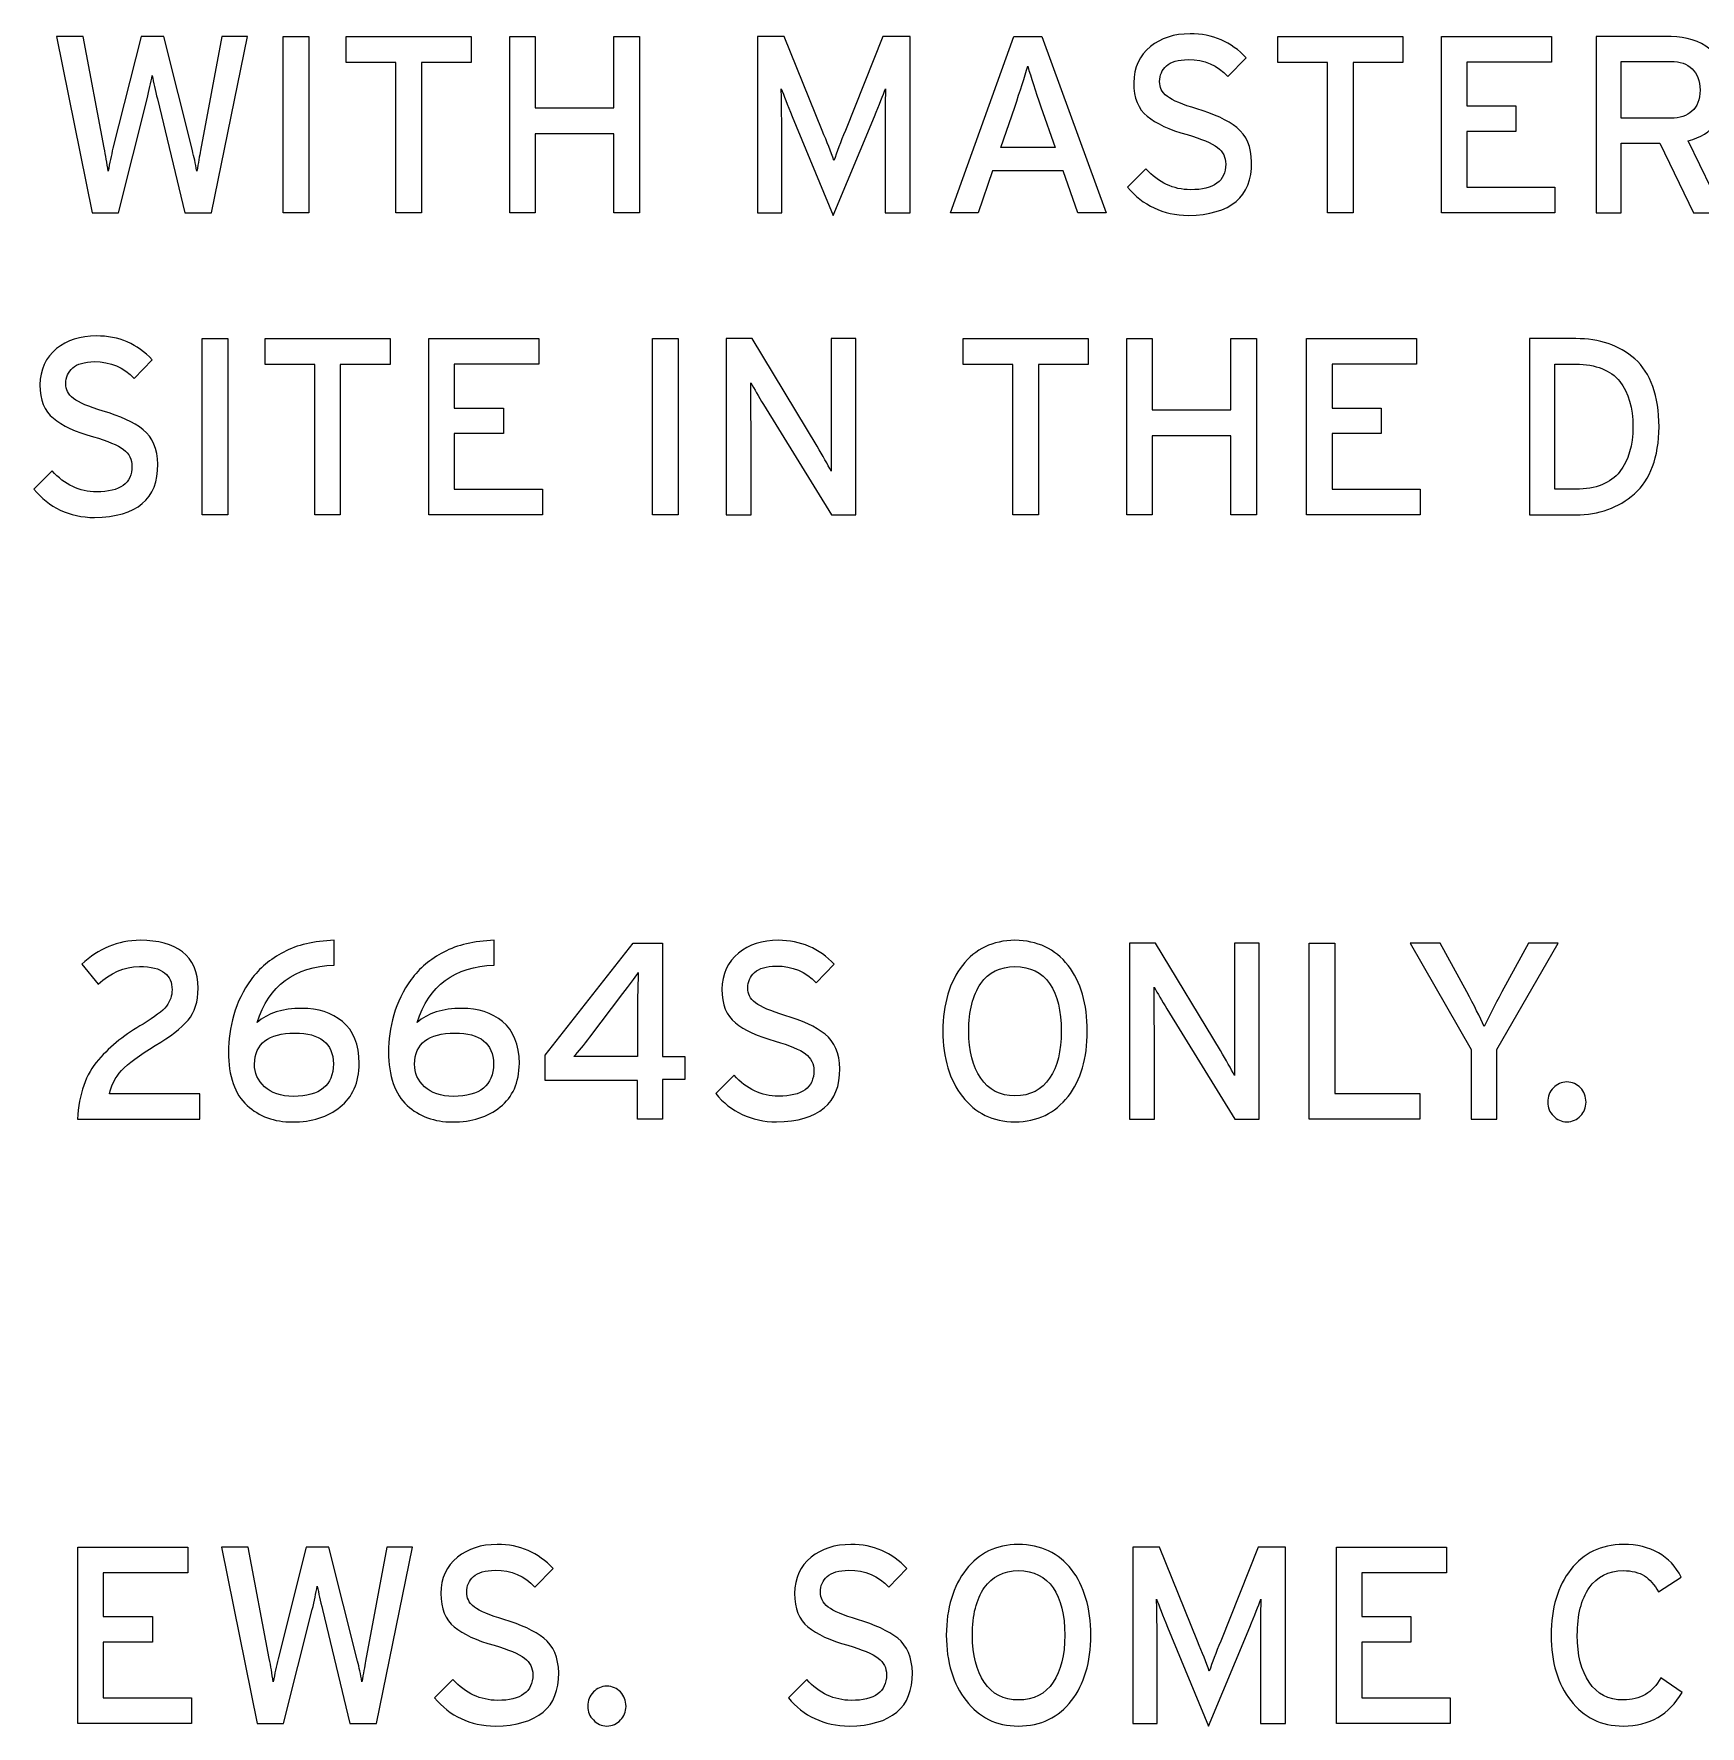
# Model space of a CAD drawing. Extents: x 0.9 to 53.1, y 0.9 to 35.1.
# Drawn here: x 6.432 to 8.914, y 26.876 to 29.397 of the extents above; entities that cross this region are included whole.
import ezdxf

# ---------------------------------------------------------------- set-up
doc = ezdxf.new("R2010")
doc.units = 0
doc.header["$MEASUREMENT"] = 0
doc.layers.add('2.0_____DWG', color=7, linetype='CONTINUOUS')

# ---------------------------------------------------------------- blocks, each defined once
blk = doc.blocks.new('BLK52')
at = {"layer": '2.0_____DWG'}
for points in [[(6.1423, 6.0777), (6.1423, 6.3402), (6.1805, 6.3402), (6.1805, 6.0777)], [(6.3482, 6.3015), (6.3482, 6.0777), (6.3102, 6.0777), (6.3102, 6.3015), (6.2361, 6.3015), (6.2361, 6.3402), (6.4224, 6.3402), (6.4224, 6.3015)], [(6.6347, 6.0777), (6.6347, 6.1954), (6.5177, 6.1954), (6.5177, 6.0777), (6.4797, 6.0777), (6.4797, 6.3402), (6.5177, 6.3402), (6.5177, 6.2341), (6.6347, 6.2341), (6.6347, 6.3402), (6.6728, 6.3402), (6.6728, 6.0777)], [(7.3259, 6.0777), (7.3039, 6.1401), (7.1988, 6.1401), (7.1771, 6.0777), (7.1362, 6.0777), (7.2306, 6.3402), (7.2723, 6.3402), (7.368, 6.0777)], [(7.7355, 6.3015), (7.7355, 6.0777), (7.6976, 6.0777), (7.6976, 6.3015), (7.6235, 6.3015), (7.6235, 6.3402), (7.8098, 6.3402), (7.8098, 6.3015)], [(7.8671, 6.0777), (7.8671, 6.3402), (8.0309, 6.3402), (8.0309, 6.3022), (7.9051, 6.3022), (7.9051, 6.2368), (7.9781, 6.2368), (7.9781, 6.1988), (7.9051, 6.1988), (7.9051, 6.1157), (8.0363, 6.1157), (8.0363, 6.0777)], [(6.0216, 5.6278), (6.0216, 5.8902), (6.0598, 5.8902), (6.0598, 5.6278)], [(6.2273, 5.8516), (6.2273, 5.6278), (6.1893, 5.6278), (6.1893, 5.8516), (6.1152, 5.8516), (6.1152, 5.8902), (6.3015, 5.8902), (6.3015, 5.8516)], [(6.359, 5.6278), (6.359, 5.8902), (6.5228, 5.8902), (6.5228, 5.8523), (6.397, 5.8523), (6.397, 5.7868), (6.4701, 5.7868), (6.4701, 5.7488), (6.397, 5.7488), (6.397, 5.6658), (6.5282, 5.6658), (6.5282, 5.6278)], [(6.6923, 5.6278), (6.6923, 5.8902), (6.7305, 5.8902), (6.7305, 5.6278)], [(7.2669, 5.8516), (7.2669, 5.6278), (7.2289, 5.6278), (7.2289, 5.8516), (7.1548, 5.8516), (7.1548, 5.8902), (7.3412, 5.8902), (7.3412, 5.8516)], [(7.5536, 5.6278), (7.5536, 5.7454), (7.4366, 5.7454), (7.4366, 5.6278), (7.3986, 5.6278), (7.3986, 5.8902), (7.4366, 5.8902), (7.4366, 5.7841), (7.5536, 5.7841), (7.5536, 5.8902), (7.5918, 5.8902), (7.5918, 5.6278)], [(7.6664, 5.6278), (7.6664, 5.8902), (7.8301, 5.8902), (7.8301, 5.8523), (7.7043, 5.8523), (7.7043, 5.7868), (7.7774, 5.7868), (7.7774, 5.7488), (7.7043, 5.7488), (7.7043, 5.6658), (7.8356, 5.6658), (7.8356, 5.6278)], [(6.7069, 4.7865), (6.7069, 4.7275), (6.67, 4.7275), (6.67, 4.7852), (6.5323, 4.7852), (6.5323, 4.8228), (6.6633, 4.99), (6.7069, 4.99), (6.7069, 4.8211), (6.7405, 4.8211), (6.7405, 4.7865)], [(7.6703, 4.7275), (7.6703, 4.99), (7.7082, 4.99), (7.7082, 4.7658), (7.835, 4.7658), (7.835, 4.7275)], [(5.8363, 3.8276), (5.8363, 4.09), (6.0001, 4.09), (6.0001, 4.0521), (5.8743, 4.0521), (5.8743, 3.9866), (5.9474, 3.9866), (5.9474, 3.9486), (5.8743, 3.9486), (5.8743, 3.8656), (6.0055, 3.8656), (6.0055, 3.8276)], [(7.7108, 3.8276), (7.7108, 4.09), (7.8746, 4.09), (7.8746, 4.0521), (7.7488, 4.0521), (7.7488, 3.9866), (7.8218, 3.9866), (7.8218, 3.9486), (7.7488, 3.9486), (7.7488, 3.8656), (7.88, 3.8656), (7.88, 3.8276)]]:
    blk.add_lwpolyline(points, close=True, dxfattribs=at)
for points, knots in [([(6.0354, 6.0777), (6.0354, 6.0777), (5.9955, 6.0777), (5.9955, 6.0777), (5.9955, 6.0777), (5.9548, 6.2473), (5.9548, 6.2473), (5.9518, 6.2602), (5.9492, 6.2717), (5.9472, 6.2822), (5.9452, 6.2717), (5.9426, 6.2602), (5.9397, 6.2473), (5.9397, 6.2473), (5.8968, 6.0777), (5.8968, 6.0777), (5.8968, 6.0777), (5.8578, 6.0777), (5.8578, 6.0777), (5.8578, 6.0777), (5.8044, 6.3402), (5.8044, 6.3402), (5.8044, 6.3402), (5.8441, 6.3402), (5.8441, 6.3402), (5.8441, 6.3402), (5.8757, 6.1744), (5.8757, 6.1744), (5.8779, 6.1632), (5.8797, 6.1517), (5.8816, 6.1398), (5.8838, 6.1517), (5.8862, 6.1629), (5.8887, 6.174), (5.8887, 6.174), (5.9308, 6.3402), (5.9308, 6.3402), (5.9308, 6.3402), (5.9645, 6.3402), (5.9645, 6.3402), (5.9645, 6.3402), (6.007, 6.1703), (6.007, 6.1703), (6.0094, 6.1612), (6.0116, 6.151), (6.0135, 6.1398), (6.0159, 6.1517), (6.0176, 6.1622), (6.0189, 6.1707), (6.0189, 6.1707), (6.0506, 6.3402), (6.0506, 6.3402), (6.0506, 6.3402), (6.0889, 6.3402), (6.0889, 6.3402), (6.0889, 6.3402), (6.0354, 6.0777), (6.0354, 6.0777)], [0, 0, 0, 0, 1, 1, 1, 2, 2, 2, 3, 3, 3, 4, 4, 4, 5, 5, 5, 6, 6, 6, 7, 7, 7, 8, 8, 8, 9, 9, 9, 10, 10, 10, 11, 11, 11, 12, 12, 12, 13, 13, 13, 14, 14, 14, 15, 15, 15, 16, 16, 16, 17, 17, 17, 18, 18, 18, 19, 19, 19, 19]), ([(7.0385, 6.0777), (7.0385, 6.0777), (7.0385, 6.2164), (7.0385, 6.2164), (7.0385, 6.2358), (7.0389, 6.2514), (7.0394, 6.2625), (7.0355, 6.2527), (7.0301, 6.2388), (7.0229, 6.2212), (7.0229, 6.2212), (6.9612, 6.0737), (6.9612, 6.0737), (6.9612, 6.0737), (6.9002, 6.2212), (6.9002, 6.2212), (6.8932, 6.2388), (6.8878, 6.2527), (6.8839, 6.2625), (6.8844, 6.2514), (6.8846, 6.2358), (6.8846, 6.2164), (6.8846, 6.2164), (6.8846, 6.0777), (6.8846, 6.0777), (6.8846, 6.0777), (6.8488, 6.0777), (6.8488, 6.0777), (6.8488, 6.0777), (6.8488, 6.3402), (6.8488, 6.3402), (6.8488, 6.3402), (6.8882, 6.3402), (6.8882, 6.3402), (6.8882, 6.3402), (6.945, 6.2002), (6.945, 6.2002), (6.9522, 6.1832), (6.958, 6.1683), (6.9624, 6.1554), (6.9667, 6.1679), (6.9724, 6.1829), (6.9795, 6.2002), (6.9795, 6.2002), (7.0353, 6.3402), (7.0353, 6.3402), (7.0353, 6.3402), (7.076, 6.3402), (7.076, 6.3402), (7.076, 6.3402), (7.076, 6.0777), (7.076, 6.0777), (7.076, 6.0777), (7.0385, 6.0777), (7.0385, 6.0777)], [0, 0, 0, 0, 1, 1, 1, 2, 2, 2, 3, 3, 3, 4, 4, 4, 5, 5, 5, 6, 6, 6, 7, 7, 7, 8, 8, 8, 9, 9, 9, 10, 10, 10, 11, 11, 11, 12, 12, 12, 13, 13, 13, 14, 14, 14, 15, 15, 15, 16, 16, 16, 17, 17, 17, 18, 18, 18, 18]), ([(7.5845, 6.153), (7.585, 6.1015), (7.5536, 6.075), (7.4902, 6.0737), (7.4524, 6.0744), (7.4222, 6.0886), (7.3998, 6.1161), (7.3998, 6.1161), (7.4271, 6.1432), (7.4271, 6.1432), (7.4458, 6.1225), (7.4678, 6.1123), (7.4933, 6.112), (7.5285, 6.112), (7.546, 6.1249), (7.546, 6.1503), (7.546, 6.1601), (7.5419, 6.1686), (7.5336, 6.1751), (7.5248, 6.1815), (7.5099, 6.1879), (7.4885, 6.1941), (7.4619, 6.2012), (7.4421, 6.2107), (7.429, 6.2215), (7.4156, 6.232), (7.409, 6.2486), (7.409, 6.2714), (7.4093, 6.2941), (7.4175, 6.3121), (7.4337, 6.3253), (7.4492, 6.3378), (7.469, 6.3443), (7.4929, 6.3443), (7.5265, 6.3443), (7.5543, 6.3321), (7.5762, 6.3087), (7.5762, 6.3087), (7.5492, 6.2809), (7.5492, 6.2809), (7.5339, 6.2975), (7.5141, 6.3059), (7.4899, 6.3059), (7.4751, 6.3056), (7.4643, 6.3026), (7.4576, 6.2965), (7.4509, 6.2904), (7.4475, 6.2826), (7.4475, 6.2734), (7.4475, 6.2686), (7.4483, 6.2649), (7.45, 6.2615), (7.4515, 6.2578), (7.4546, 6.2544), (7.459, 6.251), (7.467, 6.2449), (7.4817, 6.2388), (7.5029, 6.2324), (7.5283, 6.2249), (7.5484, 6.2158), (7.5626, 6.2046), (7.5768, 6.193), (7.5841, 6.1761), (7.5845, 6.153)], [0, 0, 0, 0, 1, 1, 1, 2, 2, 2, 3, 3, 3, 4, 4, 4, 5, 5, 5, 6, 6, 6, 7, 7, 7, 8, 8, 8, 9, 9, 9, 10, 10, 10, 11, 11, 11, 12, 12, 12, 13, 13, 13, 14, 14, 14, 15, 15, 15, 16, 16, 16, 17, 17, 17, 18, 18, 18, 19, 19, 19, 20, 20, 20, 21, 21, 21, 21]), ([(8.2908, 6.2615), (8.2901, 6.2198), (8.2715, 6.1941), (8.2348, 6.1849), (8.2348, 6.1849), (8.2867, 6.0777), (8.2867, 6.0777), (8.2867, 6.0777), (8.2426, 6.0777), (8.2426, 6.0777), (8.2426, 6.0777), (8.1923, 6.1815), (8.1923, 6.1815), (8.1923, 6.1815), (8.135, 6.1815), (8.135, 6.1815), (8.135, 6.1815), (8.135, 6.0777), (8.135, 6.0777), (8.135, 6.0777), (8.0977, 6.0777), (8.0977, 6.0777), (8.0977, 6.0777), (8.0977, 6.3402), (8.0977, 6.3402), (8.0977, 6.3402), (8.2091, 6.3402), (8.2091, 6.3402), (8.2321, 6.3402), (8.2513, 6.3338), (8.2669, 6.3215), (8.2825, 6.3087), (8.2904, 6.2887), (8.2908, 6.2615)], [0, 0, 0, 0, 1, 1, 1, 2, 2, 2, 3, 3, 3, 4, 4, 4, 5, 5, 5, 6, 6, 6, 7, 7, 7, 8, 8, 8, 9, 9, 9, 10, 10, 10, 11, 11, 11, 11]), ([(8.2523, 6.2605), (8.2521, 6.2748), (8.2482, 6.2853), (8.2406, 6.292), (8.233, 6.2995), (8.2225, 6.3032), (8.2091, 6.3032), (8.2091, 6.3032), (8.135, 6.3032), (8.135, 6.3032), (8.135, 6.3032), (8.135, 6.2185), (8.135, 6.2185), (8.135, 6.2185), (8.2091, 6.2185), (8.2091, 6.2185), (8.2221, 6.2185), (8.2326, 6.2219), (8.2403, 6.229), (8.2481, 6.2358), (8.2521, 6.2463), (8.2523, 6.2605)], [0, 0, 0, 0, 1, 1, 1, 2, 2, 2, 3, 3, 3, 4, 4, 4, 5, 5, 5, 6, 6, 6, 7, 7, 7, 7]), ([(7.2706, 6.2354), (7.2625, 6.2595), (7.2559, 6.2798), (7.251, 6.2961), (7.2464, 6.2802), (7.24, 6.2598), (7.2316, 6.2351), (7.2316, 6.2351), (7.2108, 6.1751), (7.2108, 6.1751), (7.2108, 6.1751), (7.2918, 6.1751), (7.2918, 6.1751), (7.2918, 6.1751), (7.2706, 6.2354), (7.2706, 6.2354)], [0, 0, 0, 0, 1, 1, 1, 2, 2, 2, 3, 3, 3, 4, 4, 4, 5, 5, 5, 5]), ([(5.9555, 5.7031), (5.956, 5.6515), (5.9246, 5.6251), (5.8612, 5.6237), (5.8234, 5.6244), (5.7933, 5.6386), (5.7709, 5.6661), (5.7709, 5.6661), (5.7982, 5.6932), (5.7982, 5.6932), (5.8168, 5.6725), (5.8389, 5.6624), (5.8643, 5.662), (5.8996, 5.662), (5.917, 5.6749), (5.917, 5.7003), (5.917, 5.7102), (5.913, 5.7187), (5.9046, 5.7251), (5.8958, 5.7315), (5.8809, 5.738), (5.8595, 5.7441), (5.8329, 5.7512), (5.8131, 5.7607), (5.8, 5.7716), (5.7866, 5.7821), (5.78, 5.7987), (5.78, 5.8214), (5.7804, 5.8441), (5.7885, 5.8621), (5.8048, 5.8753), (5.8202, 5.8879), (5.84, 5.8943), (5.864, 5.8943), (5.8975, 5.8943), (5.9253, 5.8821), (5.9472, 5.8587), (5.9472, 5.8587), (5.9202, 5.8309), (5.9202, 5.8309), (5.905, 5.8475), (5.8851, 5.856), (5.8609, 5.856), (5.8462, 5.8556), (5.8353, 5.8526), (5.8287, 5.8465), (5.8219, 5.8404), (5.8185, 5.8326), (5.8185, 5.8234), (5.8185, 5.8187), (5.8194, 5.815), (5.8211, 5.8116), (5.8226, 5.8078), (5.8256, 5.8044), (5.83, 5.8011), (5.838, 5.7949), (5.8528, 5.7888), (5.874, 5.7824), (5.8994, 5.7749), (5.9194, 5.7658), (5.9336, 5.7546), (5.9479, 5.7431), (5.9552, 5.7261), (5.9555, 5.7031)], [0, 0, 0, 0, 1, 1, 1, 2, 2, 2, 3, 3, 3, 4, 4, 4, 5, 5, 5, 6, 6, 6, 7, 7, 7, 8, 8, 8, 9, 9, 9, 10, 10, 10, 11, 11, 11, 12, 12, 12, 13, 13, 13, 14, 14, 14, 15, 15, 15, 16, 16, 16, 17, 17, 17, 18, 18, 18, 19, 19, 19, 20, 20, 20, 21, 21, 21, 21]), ([(6.9589, 5.6278), (6.9589, 5.6278), (6.8575, 5.7922), (6.8575, 5.7922), (6.8502, 5.8044), (6.8439, 5.8153), (6.8385, 5.8244), (6.8385, 5.8068), (6.8387, 5.7865), (6.839, 5.7638), (6.839, 5.7638), (6.839, 5.6278), (6.839, 5.6278), (6.839, 5.6278), (6.802, 5.6278), (6.802, 5.6278), (6.802, 5.6278), (6.802, 5.8902), (6.802, 5.8902), (6.802, 5.8902), (6.8409, 5.8902), (6.8409, 5.8902), (6.8409, 5.8902), (6.9373, 5.7302), (6.9373, 5.7302), (6.946, 5.7156), (6.9529, 5.7031), (6.9585, 5.6929), (6.9583, 5.7112), (6.9582, 5.7319), (6.9582, 5.7546), (6.9582, 5.7546), (6.9582, 5.8902), (6.9582, 5.8902), (6.9582, 5.8902), (6.9951, 5.8902), (6.9951, 5.8902), (6.9951, 5.8902), (6.9951, 5.6278), (6.9951, 5.6278), (6.9951, 5.6278), (6.9589, 5.6278), (6.9589, 5.6278)], [0, 0, 0, 0, 1, 1, 1, 2, 2, 2, 3, 3, 3, 4, 4, 4, 5, 5, 5, 6, 6, 6, 7, 7, 7, 8, 8, 8, 9, 9, 9, 10, 10, 10, 11, 11, 11, 12, 12, 12, 13, 13, 13, 14, 14, 14, 14]), ([(8.1913, 5.759), (8.1907, 5.7132), (8.1785, 5.68), (8.1545, 5.659), (8.1307, 5.6383), (8.1017, 5.6278), (8.0673, 5.6278), (8.0673, 5.6278), (7.9981, 5.6278), (7.9981, 5.6278), (7.9981, 5.6278), (7.9981, 5.8902), (7.9981, 5.8902), (7.9981, 5.8902), (8.0673, 5.8902), (8.0673, 5.8902), (8.1024, 5.8906), (8.1317, 5.8804), (8.1553, 5.8601), (8.1787, 5.839), (8.1907, 5.8051), (8.1913, 5.759)], [0, 0, 0, 0, 1, 1, 1, 2, 2, 2, 3, 3, 3, 4, 4, 4, 5, 5, 5, 6, 6, 6, 7, 7, 7, 7]), ([(8.1524, 5.759), (8.1524, 5.7872), (8.1458, 5.8095), (8.1328, 5.8265), (8.1192, 5.8434), (8.0973, 5.8519), (8.0673, 5.8523), (8.0673, 5.8523), (8.0361, 5.8523), (8.0361, 5.8523), (8.0361, 5.8523), (8.0361, 5.6658), (8.0361, 5.6658), (8.0361, 5.6658), (8.0673, 5.6658), (8.0673, 5.6658), (8.0973, 5.6661), (8.1192, 5.6749), (8.1328, 5.6922), (8.1458, 5.7088), (8.1524, 5.7312), (8.1524, 5.759)], [0, 0, 0, 0, 1, 1, 1, 2, 2, 2, 3, 3, 3, 4, 4, 4, 5, 5, 5, 6, 6, 6, 7, 7, 7, 7]), ([(5.8358, 4.7275), (5.838, 4.7652), (5.8484, 4.7947), (5.867, 4.816), (5.8857, 4.837), (5.9079, 4.8547), (5.9335, 4.8692), (5.9508, 4.8798), (5.9625, 4.8886), (5.9684, 4.896), (5.974, 4.9035), (5.9767, 4.9116), (5.9767, 4.9205), (5.9767, 4.9313), (5.9731, 4.9398), (5.9657, 4.9455), (5.958, 4.952), (5.9455, 4.955), (5.928, 4.955), (5.905, 4.9544), (5.8846, 4.9455), (5.8667, 4.9286), (5.8667, 4.9286), (5.8423, 4.9584), (5.8423, 4.9584), (5.867, 4.9818), (5.896, 4.9937), (5.9292, 4.994), (5.956, 4.994), (5.977, 4.9883), (5.9923, 4.9767), (6.0076, 4.9649), (6.0154, 4.9469), (6.0155, 4.9225), (6.0155, 4.9028), (6.0106, 4.8872), (6.0006, 4.875), (5.9903, 4.8631), (5.974, 4.8506), (5.9518, 4.8374), (5.928, 4.8228), (5.9113, 4.8106), (5.9016, 4.8001), (5.8919, 4.7892), (5.8858, 4.7777), (5.8834, 4.7655), (5.8834, 4.7655), (6.0181, 4.7655), (6.0181, 4.7655), (6.0181, 4.7655), (6.0181, 4.7275), (6.0181, 4.7275), (6.0181, 4.7275), (5.8358, 4.7275), (5.8358, 4.7275)], [0, 0, 0, 0, 1, 1, 1, 2, 2, 2, 3, 3, 3, 4, 4, 4, 5, 5, 5, 6, 6, 6, 7, 7, 7, 8, 8, 8, 9, 9, 9, 10, 10, 10, 11, 11, 11, 12, 12, 12, 13, 13, 13, 14, 14, 14, 15, 15, 15, 16, 16, 16, 17, 17, 17, 18, 18, 18, 18]), ([(6.2556, 4.8106), (6.2551, 4.7821), (6.2456, 4.7604), (6.2269, 4.7458), (6.2086, 4.7309), (6.1849, 4.7234), (6.1561, 4.7234), (6.1289, 4.7234), (6.1064, 4.7316), (6.0884, 4.7482), (6.0701, 4.7648), (6.0608, 4.7913), (6.0606, 4.8279), (6.0606, 4.8455), (6.0633, 4.8638), (6.0686, 4.8828), (6.0738, 4.9015), (6.0825, 4.9191), (6.0944, 4.9357), (6.1067, 4.9523), (6.123, 4.9659), (6.143, 4.9764), (6.163, 4.9873), (6.1881, 4.993), (6.2181, 4.994), (6.2181, 4.994), (6.2181, 4.9571), (6.2181, 4.9571), (6.159, 4.955), (6.1206, 4.9266), (6.1033, 4.8716), (6.1189, 4.8855), (6.1413, 4.8926), (6.1701, 4.8926), (6.1942, 4.8926), (6.2144, 4.8862), (6.2305, 4.873), (6.2468, 4.8594), (6.2551, 4.8387), (6.2556, 4.8106)], [0, 0, 0, 0, 1, 1, 1, 2, 2, 2, 3, 3, 3, 4, 4, 4, 5, 5, 5, 6, 6, 6, 7, 7, 7, 8, 8, 8, 9, 9, 9, 10, 10, 10, 11, 11, 11, 12, 12, 12, 13, 13, 13, 13]), ([(6.494, 4.8106), (6.4935, 4.7821), (6.484, 4.7604), (6.4653, 4.7458), (6.447, 4.7309), (6.4233, 4.7234), (6.3944, 4.7234), (6.3673, 4.7234), (6.3448, 4.7316), (6.3268, 4.7482), (6.3085, 4.7648), (6.2992, 4.7913), (6.299, 4.8279), (6.299, 4.8455), (6.3017, 4.8638), (6.307, 4.8828), (6.3122, 4.9015), (6.3209, 4.9191), (6.3327, 4.9357), (6.3451, 4.9523), (6.3614, 4.9659), (6.3814, 4.9764), (6.4014, 4.9873), (6.4265, 4.993), (6.4565, 4.994), (6.4565, 4.994), (6.4565, 4.9571), (6.4565, 4.9571), (6.3973, 4.955), (6.359, 4.9266), (6.3417, 4.8716), (6.3573, 4.8855), (6.3797, 4.8926), (6.4085, 4.8926), (6.4326, 4.8926), (6.4528, 4.8862), (6.4689, 4.873), (6.4852, 4.8594), (6.4935, 4.8387), (6.494, 4.8106)], [0, 0, 0, 0, 1, 1, 1, 2, 2, 2, 3, 3, 3, 4, 4, 4, 5, 5, 5, 6, 6, 6, 7, 7, 7, 8, 8, 8, 9, 9, 9, 10, 10, 10, 11, 11, 11, 12, 12, 12, 13, 13, 13, 13]), ([(6.9711, 4.8028), (6.9716, 4.7512), (6.9402, 4.7248), (6.8768, 4.7234), (6.839, 4.7241), (6.8088, 4.7384), (6.7864, 4.7658), (6.7864, 4.7658), (6.8137, 4.793), (6.8137, 4.793), (6.8324, 4.7723), (6.8544, 4.7621), (6.8798, 4.7618), (6.9151, 4.7618), (6.9326, 4.7746), (6.9326, 4.8001), (6.9326, 4.8099), (6.9285, 4.8184), (6.9202, 4.8248), (6.9114, 4.8313), (6.8965, 4.8377), (6.8751, 4.8438), (6.8485, 4.8509), (6.8286, 4.8604), (6.8156, 4.8713), (6.8022, 4.8818), (6.7956, 4.8984), (6.7956, 4.9211), (6.7959, 4.9438), (6.8041, 4.9618), (6.8203, 4.975), (6.8358, 4.9876), (6.8556, 4.994), (6.8795, 4.994), (6.9131, 4.994), (6.9409, 4.9818), (6.9628, 4.9584), (6.9628, 4.9584), (6.9358, 4.9306), (6.9358, 4.9306), (6.9205, 4.9472), (6.9007, 4.9557), (6.8765, 4.9557), (6.8617, 4.9554), (6.8509, 4.9523), (6.8442, 4.9462), (6.8375, 4.9401), (6.8341, 4.9323), (6.8341, 4.9232), (6.8341, 4.9184), (6.8349, 4.9147), (6.8366, 4.9113), (6.8381, 4.9076), (6.8412, 4.9042), (6.8456, 4.9008), (6.8536, 4.8947), (6.8683, 4.8886), (6.8895, 4.8821), (6.9149, 4.8747), (6.935, 4.8655), (6.9492, 4.8543), (6.9634, 4.8428), (6.9707, 4.8258), (6.9711, 4.8028)], [0, 0, 0, 0, 1, 1, 1, 2, 2, 2, 3, 3, 3, 4, 4, 4, 5, 5, 5, 6, 6, 6, 7, 7, 7, 8, 8, 8, 9, 9, 9, 10, 10, 10, 11, 11, 11, 12, 12, 12, 13, 13, 13, 14, 14, 14, 15, 15, 15, 16, 16, 16, 17, 17, 17, 18, 18, 18, 19, 19, 19, 20, 20, 20, 21, 21, 21, 21]), ([(7.3398, 4.8587), (7.3396, 4.8184), (7.33, 4.7858), (7.3112, 4.7614), (7.2918, 4.7367), (7.2656, 4.7238), (7.232, 4.7234), (7.1988, 4.7238), (7.1728, 4.7367), (7.154, 4.7614), (7.1347, 4.7858), (7.1248, 4.8184), (7.1245, 4.8587), (7.1248, 4.8994), (7.1347, 4.932), (7.154, 4.9567), (7.1728, 4.9811), (7.1988, 4.9937), (7.232, 4.994), (7.2656, 4.9937), (7.2918, 4.9811), (7.3112, 4.9567), (7.33, 4.932), (7.3396, 4.8994), (7.3398, 4.8587)], [0, 0, 0, 0, 1, 1, 1, 2, 2, 2, 3, 3, 3, 4, 4, 4, 5, 5, 5, 6, 6, 6, 7, 7, 7, 8, 8, 8, 8]), ([(7.5595, 4.7275), (7.5595, 4.7275), (7.4582, 4.892), (7.4582, 4.892), (7.4509, 4.9042), (7.4446, 4.915), (7.4392, 4.9242), (7.4392, 4.9065), (7.4393, 4.8862), (7.4397, 4.8635), (7.4397, 4.8635), (7.4397, 4.7275), (7.4397, 4.7275), (7.4397, 4.7275), (7.4027, 4.7275), (7.4027, 4.7275), (7.4027, 4.7275), (7.4027, 4.99), (7.4027, 4.99), (7.4027, 4.99), (7.4415, 4.99), (7.4415, 4.99), (7.4415, 4.99), (7.538, 4.8299), (7.538, 4.8299), (7.5467, 4.8153), (7.5536, 4.8028), (7.5592, 4.7926), (7.559, 4.8109), (7.5589, 4.8316), (7.5589, 4.8543), (7.5589, 4.8543), (7.5589, 4.99), (7.5589, 4.99), (7.5589, 4.99), (7.5958, 4.99), (7.5958, 4.99), (7.5958, 4.99), (7.5958, 4.7275), (7.5958, 4.7275), (7.5958, 4.7275), (7.5595, 4.7275), (7.5595, 4.7275)], [0, 0, 0, 0, 1, 1, 1, 2, 2, 2, 3, 3, 3, 4, 4, 4, 5, 5, 5, 6, 6, 6, 7, 7, 7, 8, 8, 8, 9, 9, 9, 10, 10, 10, 11, 11, 11, 12, 12, 12, 13, 13, 13, 14, 14, 14, 14]), ([(7.9498, 4.8313), (7.9498, 4.8313), (7.9498, 4.7275), (7.9498, 4.7275), (7.9498, 4.7275), (7.9117, 4.7275), (7.9117, 4.7275), (7.9117, 4.7275), (7.9117, 4.8313), (7.9117, 4.8313), (7.9117, 4.8313), (7.8206, 4.99), (7.8206, 4.99), (7.8206, 4.99), (7.8652, 4.99), (7.8652, 4.99), (7.8652, 4.99), (7.9049, 4.9174), (7.9049, 4.9174), (7.9158, 4.8971), (7.9244, 4.8798), (7.931, 4.8655), (7.9373, 4.8791), (7.9461, 4.8964), (7.9571, 4.9171), (7.9571, 4.9171), (7.997, 4.99), (7.997, 4.99), (7.997, 4.99), (8.041, 4.99), (8.041, 4.99), (8.041, 4.99), (7.9498, 4.8313), (7.9498, 4.8313)], [0, 0, 0, 0, 1, 1, 1, 2, 2, 2, 3, 3, 3, 4, 4, 4, 5, 5, 5, 6, 6, 6, 7, 7, 7, 8, 8, 8, 9, 9, 9, 10, 10, 10, 11, 11, 11, 11]), ([(6.671, 4.9459), (6.6652, 4.9374), (6.6576, 4.9269), (6.6481, 4.9147), (6.6481, 4.9147), (6.5991, 4.8499), (6.5991, 4.8499), (6.5901, 4.8381), (6.5821, 4.8286), (6.5752, 4.8208), (6.5869, 4.8208), (6.6004, 4.8208), (6.6162, 4.8211), (6.6162, 4.8211), (6.67, 4.8211), (6.67, 4.8211), (6.67, 4.8211), (6.67, 4.8977), (6.67, 4.8977), (6.6701, 4.9164), (6.6705, 4.9323), (6.671, 4.9459)], [0, 0, 0, 0, 1, 1, 1, 2, 2, 2, 3, 3, 3, 4, 4, 4, 5, 5, 5, 6, 6, 6, 7, 7, 7, 7]), ([(7.301, 4.8587), (7.301, 4.8889), (7.2952, 4.9123), (7.2837, 4.9296), (7.272, 4.9462), (7.2547, 4.9547), (7.232, 4.955), (7.2098, 4.9547), (7.1928, 4.9462), (7.1811, 4.9296), (7.1693, 4.9123), (7.1633, 4.8889), (7.1633, 4.8587), (7.1633, 4.8292), (7.1693, 4.8058), (7.1811, 4.7889), (7.1928, 4.7713), (7.2098, 4.7624), (7.232, 4.7624), (7.2547, 4.7624), (7.272, 4.7713), (7.2837, 4.7889), (7.2952, 4.8058), (7.301, 4.8292), (7.301, 4.8587)], [0, 0, 0, 0, 1, 1, 1, 2, 2, 2, 3, 3, 3, 4, 4, 4, 5, 5, 5, 6, 6, 6, 7, 7, 7, 8, 8, 8, 8]), ([(6.2171, 4.8099), (6.2166, 4.8408), (6.1974, 4.856), (6.1595, 4.8557), (6.1201, 4.8557), (6.1001, 4.8404), (6.0994, 4.8096), (6.0994, 4.7963), (6.1044, 4.7852), (6.1144, 4.776), (6.1242, 4.7665), (6.1386, 4.7618), (6.1574, 4.7614), (6.1969, 4.7618), (6.2169, 4.778), (6.2171, 4.8099)], [0, 0, 0, 0, 1, 1, 1, 2, 2, 2, 3, 3, 3, 4, 4, 4, 5, 5, 5, 5]), ([(6.4555, 4.8099), (6.455, 4.8408), (6.4358, 4.856), (6.3978, 4.8557), (6.3585, 4.8557), (6.3385, 4.8404), (6.3378, 4.8096), (6.3378, 4.7963), (6.3427, 4.7852), (6.3527, 4.776), (6.3626, 4.7665), (6.377, 4.7618), (6.3958, 4.7614), (6.4353, 4.7618), (6.4553, 4.778), (6.4555, 4.8099)], [0, 0, 0, 0, 1, 1, 1, 2, 2, 2, 3, 3, 3, 4, 4, 4, 5, 5, 5, 5]), ([(8.0826, 4.7529), (8.0822, 4.7448), (8.0795, 4.738), (8.0743, 4.7326), (8.069, 4.7268), (8.0622, 4.7238), (8.0539, 4.7234), (8.046, 4.7238), (8.0393, 4.7268), (8.0341, 4.7326), (8.0283, 4.738), (8.0254, 4.7448), (8.0254, 4.7529), (8.0254, 4.7614), (8.0283, 4.7685), (8.0341, 4.7743), (8.0393, 4.7797), (8.046, 4.7828), (8.0539, 4.7831), (8.0622, 4.7828), (8.069, 4.7797), (8.0743, 4.7743), (8.0795, 4.7685), (8.0822, 4.7614), (8.0826, 4.7529)], [0, 0, 0, 0, 1, 1, 1, 2, 2, 2, 3, 3, 3, 4, 4, 4, 5, 5, 5, 6, 6, 6, 7, 7, 7, 8, 8, 8, 8]), ([(6.2812, 3.8276), (6.2812, 3.8276), (6.2414, 3.8276), (6.2414, 3.8276), (6.2414, 3.8276), (6.2007, 3.9971), (6.2007, 3.9971), (6.1976, 4.01), (6.1951, 4.0215), (6.193, 4.0321), (6.191, 4.0215), (6.1885, 4.01), (6.1856, 3.9971), (6.1856, 3.9971), (6.1427, 3.8276), (6.1427, 3.8276), (6.1427, 3.8276), (6.1037, 3.8276), (6.1037, 3.8276), (6.1037, 3.8276), (6.0503, 4.09), (6.0503, 4.09), (6.0503, 4.09), (6.09, 4.09), (6.09, 4.09), (6.09, 4.09), (6.1215, 3.9242), (6.1215, 3.9242), (6.1237, 3.913), (6.1256, 3.9015), (6.1274, 3.8896), (6.1296, 3.9015), (6.132, 3.9127), (6.1345, 3.9239), (6.1345, 3.9239), (6.1766, 4.09), (6.1766, 4.09), (6.1766, 4.09), (6.2103, 4.09), (6.2103, 4.09), (6.2103, 4.09), (6.2529, 3.9202), (6.2529, 3.9202), (6.2553, 3.911), (6.2575, 3.9008), (6.2593, 3.8896), (6.2617, 3.9015), (6.2634, 3.912), (6.2648, 3.9205), (6.2648, 3.9205), (6.2965, 4.09), (6.2965, 4.09), (6.2965, 4.09), (6.3348, 4.09), (6.3348, 4.09), (6.3348, 4.09), (6.2812, 3.8276), (6.2812, 3.8276)], [0, 0, 0, 0, 1, 1, 1, 2, 2, 2, 3, 3, 3, 4, 4, 4, 5, 5, 5, 6, 6, 6, 7, 7, 7, 8, 8, 8, 9, 9, 9, 10, 10, 10, 11, 11, 11, 12, 12, 12, 13, 13, 13, 14, 14, 14, 15, 15, 15, 16, 16, 16, 17, 17, 17, 18, 18, 18, 19, 19, 19, 19]), ([(6.5525, 3.9029), (6.553, 3.8513), (6.5216, 3.8249), (6.4582, 3.8235), (6.4204, 3.8242), (6.3902, 3.8384), (6.3678, 3.8659), (6.3678, 3.8659), (6.3951, 3.893), (6.3951, 3.893), (6.4138, 3.8723), (6.4358, 3.8622), (6.4612, 3.8618), (6.4965, 3.8618), (6.514, 3.8747), (6.514, 3.9001), (6.514, 3.91), (6.5099, 3.9185), (6.5016, 3.9249), (6.4928, 3.9313), (6.4779, 3.9378), (6.4565, 3.9439), (6.4299, 3.951), (6.41, 3.9605), (6.397, 3.9714), (6.3836, 3.9819), (6.377, 3.9985), (6.377, 4.0212), (6.3773, 4.0439), (6.3855, 4.0619), (6.4017, 4.0751), (6.4172, 4.0877), (6.437, 4.0941), (6.4609, 4.0941), (6.4945, 4.0941), (6.5223, 4.0819), (6.5442, 4.0585), (6.5442, 4.0585), (6.5172, 4.0307), (6.5172, 4.0307), (6.5019, 4.0473), (6.4821, 4.0558), (6.4579, 4.0558), (6.4431, 4.0554), (6.4323, 4.0524), (6.4256, 4.0463), (6.4189, 4.0402), (6.4155, 4.0324), (6.4155, 4.0232), (6.4155, 4.0185), (6.4163, 4.0148), (6.418, 4.0114), (6.4195, 4.0076), (6.4226, 4.0042), (6.427, 4.0009), (6.435, 3.9948), (6.4497, 3.9886), (6.4709, 3.9822), (6.4963, 3.9747), (6.5164, 3.9656), (6.5306, 3.9544), (6.5448, 3.9429), (6.5521, 3.9259), (6.5525, 3.9029)], [0, 0, 0, 0, 1, 1, 1, 2, 2, 2, 3, 3, 3, 4, 4, 4, 5, 5, 5, 6, 6, 6, 7, 7, 7, 8, 8, 8, 9, 9, 9, 10, 10, 10, 11, 11, 11, 12, 12, 12, 13, 13, 13, 14, 14, 14, 15, 15, 15, 16, 16, 16, 17, 17, 17, 18, 18, 18, 19, 19, 19, 20, 20, 20, 21, 21, 21, 21]), ([(7.0792, 3.9029), (7.0797, 3.8513), (7.0484, 3.8249), (6.985, 3.8235), (6.9472, 3.8242), (6.917, 3.8384), (6.8946, 3.8659), (6.8946, 3.8659), (6.9219, 3.893), (6.9219, 3.893), (6.9405, 3.8723), (6.9626, 3.8622), (6.988, 3.8618), (7.0233, 3.8618), (7.0407, 3.8747), (7.0407, 3.9001), (7.0407, 3.91), (7.0367, 3.9185), (7.0284, 3.9249), (7.0196, 3.9313), (7.0046, 3.9378), (6.9833, 3.9439), (6.9567, 3.951), (6.9368, 3.9605), (6.9238, 3.9714), (6.9104, 3.9819), (6.9038, 3.9985), (6.9038, 4.0212), (6.9041, 4.0439), (6.9122, 4.0619), (6.9285, 4.0751), (6.9439, 4.0877), (6.9638, 4.0941), (6.9877, 4.0941), (7.0212, 4.0941), (7.0491, 4.0819), (7.0709, 4.0585), (7.0709, 4.0585), (7.044, 4.0307), (7.044, 4.0307), (7.0287, 4.0473), (7.0089, 4.0558), (6.9846, 4.0558), (6.9699, 4.0554), (6.959, 4.0524), (6.9524, 4.0463), (6.9456, 4.0402), (6.9422, 4.0324), (6.9422, 4.0232), (6.9422, 4.0185), (6.9431, 4.0148), (6.9448, 4.0114), (6.9463, 4.0076), (6.9494, 4.0042), (6.9538, 4.0009), (6.9617, 3.9948), (6.9765, 3.9886), (6.9977, 3.9822), (7.0231, 3.9747), (7.0431, 3.9656), (7.0574, 3.9544), (7.0716, 3.9429), (7.0789, 3.9259), (7.0792, 3.9029)], [0, 0, 0, 0, 1, 1, 1, 2, 2, 2, 3, 3, 3, 4, 4, 4, 5, 5, 5, 6, 6, 6, 7, 7, 7, 8, 8, 8, 9, 9, 9, 10, 10, 10, 11, 11, 11, 12, 12, 12, 13, 13, 13, 14, 14, 14, 15, 15, 15, 16, 16, 16, 17, 17, 17, 18, 18, 18, 19, 19, 19, 20, 20, 20, 21, 21, 21, 21]), ([(7.3451, 3.9588), (7.3449, 3.9185), (7.3352, 3.8859), (7.3164, 3.8615), (7.2971, 3.8367), (7.2708, 3.8239), (7.2372, 3.8235), (7.204, 3.8239), (7.1781, 3.8367), (7.1593, 3.8615), (7.1399, 3.8859), (7.1301, 3.9185), (7.1298, 3.9588), (7.1301, 3.9995), (7.1399, 4.0321), (7.1593, 4.0568), (7.1781, 4.0812), (7.204, 4.0938), (7.2372, 4.0941), (7.2708, 4.0938), (7.2971, 4.0812), (7.3164, 4.0568), (7.3352, 4.0321), (7.3449, 3.9995), (7.3451, 3.9588)], [0, 0, 0, 0, 1, 1, 1, 2, 2, 2, 3, 3, 3, 4, 4, 4, 5, 5, 5, 6, 6, 6, 7, 7, 7, 8, 8, 8, 8]), ([(7.5975, 3.8276), (7.5975, 3.8276), (7.5975, 3.9663), (7.5975, 3.9663), (7.5975, 3.9856), (7.5979, 4.0012), (7.5984, 4.0124), (7.5945, 4.0025), (7.589, 3.9886), (7.5819, 3.971), (7.5819, 3.971), (7.5202, 3.8235), (7.5202, 3.8235), (7.5202, 3.8235), (7.4592, 3.971), (7.4592, 3.971), (7.4522, 3.9886), (7.4468, 4.0025), (7.4429, 4.0124), (7.4434, 4.0012), (7.4436, 3.9856), (7.4436, 3.9663), (7.4436, 3.9663), (7.4436, 3.8276), (7.4436, 3.8276), (7.4436, 3.8276), (7.4078, 3.8276), (7.4078, 3.8276), (7.4078, 3.8276), (7.4078, 4.09), (7.4078, 4.09), (7.4078, 4.09), (7.4471, 4.09), (7.4471, 4.09), (7.4471, 4.09), (7.5039, 3.95), (7.5039, 3.95), (7.5112, 3.933), (7.517, 3.9181), (7.5214, 3.9052), (7.5256, 3.9178), (7.5314, 3.9327), (7.5385, 3.95), (7.5385, 3.95), (7.5943, 4.09), (7.5943, 4.09), (7.5943, 4.09), (7.635, 4.09), (7.635, 4.09), (7.635, 4.09), (7.635, 3.8276), (7.635, 3.8276), (7.635, 3.8276), (7.5975, 3.8276), (7.5975, 3.8276)], [0, 0, 0, 0, 1, 1, 1, 2, 2, 2, 3, 3, 3, 4, 4, 4, 5, 5, 5, 6, 6, 6, 7, 7, 7, 8, 8, 8, 9, 9, 9, 10, 10, 10, 11, 11, 11, 12, 12, 12, 13, 13, 13, 14, 14, 14, 15, 15, 15, 16, 16, 16, 17, 17, 17, 18, 18, 18, 18]), ([(8.2255, 3.8737), (8.2067, 3.8408), (8.1775, 3.8239), (8.138, 3.8235), (8.1048, 3.8239), (8.0787, 3.8367), (8.0599, 3.8615), (8.0405, 3.8859), (8.0307, 3.9185), (8.0304, 3.9588), (8.0307, 3.9995), (8.0405, 4.0321), (8.0599, 4.0568), (8.0787, 4.0812), (8.1046, 4.0938), (8.138, 4.0941), (8.1789, 4.0941), (8.2077, 4.0775), (8.2243, 4.0453), (8.2243, 4.0453), (8.1906, 4.0236), (8.1906, 4.0236), (8.1843, 4.0341), (8.1774, 4.0422), (8.1696, 4.0476), (8.1612, 4.0524), (8.1507, 4.0551), (8.1379, 4.0551), (8.1156, 4.0548), (8.0989, 4.0463), (8.0873, 4.0297), (8.0755, 4.0124), (8.0695, 3.989), (8.0695, 3.9588), (8.0695, 3.9293), (8.0755, 3.9059), (8.0873, 3.889), (8.0989, 3.8713), (8.1156, 3.8625), (8.1379, 3.8625), (8.1633, 3.8625), (8.1819, 3.8734), (8.1938, 3.8954), (8.1938, 3.8954), (8.2255, 3.8737), (8.2255, 3.8737)], [0, 0, 0, 0, 1, 1, 1, 2, 2, 2, 3, 3, 3, 4, 4, 4, 5, 5, 5, 6, 6, 6, 7, 7, 7, 8, 8, 8, 9, 9, 9, 10, 10, 10, 11, 11, 11, 12, 12, 12, 13, 13, 13, 14, 14, 14, 15, 15, 15, 15]), ([(7.3062, 3.9588), (7.3062, 3.989), (7.3005, 4.0124), (7.289, 4.0297), (7.2773, 4.0463), (7.26, 4.0548), (7.2372, 4.0551), (7.215, 4.0548), (7.1981, 4.0463), (7.1864, 4.0297), (7.1745, 4.0124), (7.1686, 3.989), (7.1686, 3.9588), (7.1686, 3.9293), (7.1745, 3.9059), (7.1864, 3.889), (7.1981, 3.8713), (7.215, 3.8625), (7.2372, 3.8625), (7.26, 3.8625), (7.2773, 3.8713), (7.289, 3.889), (7.3005, 3.9059), (7.3062, 3.9293), (7.3062, 3.9588)], [0, 0, 0, 0, 1, 1, 1, 2, 2, 2, 3, 3, 3, 4, 4, 4, 5, 5, 5, 6, 6, 6, 7, 7, 7, 8, 8, 8, 8]), ([(6.6528, 3.853), (6.6525, 3.8449), (6.6498, 3.8381), (6.6445, 3.8327), (6.6393, 3.8269), (6.6325, 3.8239), (6.6242, 3.8235), (6.6162, 3.8239), (6.6096, 3.8269), (6.6043, 3.8327), (6.5986, 3.8381), (6.5957, 3.8449), (6.5957, 3.853), (6.5957, 3.8615), (6.5986, 3.8686), (6.6043, 3.8744), (6.6096, 3.8798), (6.6162, 3.8829), (6.6242, 3.8832), (6.6325, 3.8829), (6.6393, 3.8798), (6.6445, 3.8744), (6.6498, 3.8686), (6.6525, 3.8615), (6.6528, 3.853)], [0, 0, 0, 0, 1, 1, 1, 2, 2, 2, 3, 3, 3, 4, 4, 4, 5, 5, 5, 6, 6, 6, 7, 7, 7, 8, 8, 8, 8])]:
    blk.add_open_spline(points, degree=3, knots=knots, dxfattribs=at)

msp = doc.modelspace()

# ---------------------------------------------------------------- block references
at = {"layer": '2.0_____DWG'}
msp.add_blockref('BLK52', (0.6613, 23.0526), dxfattribs=at)

doc.saveas('drawing.dxf')
